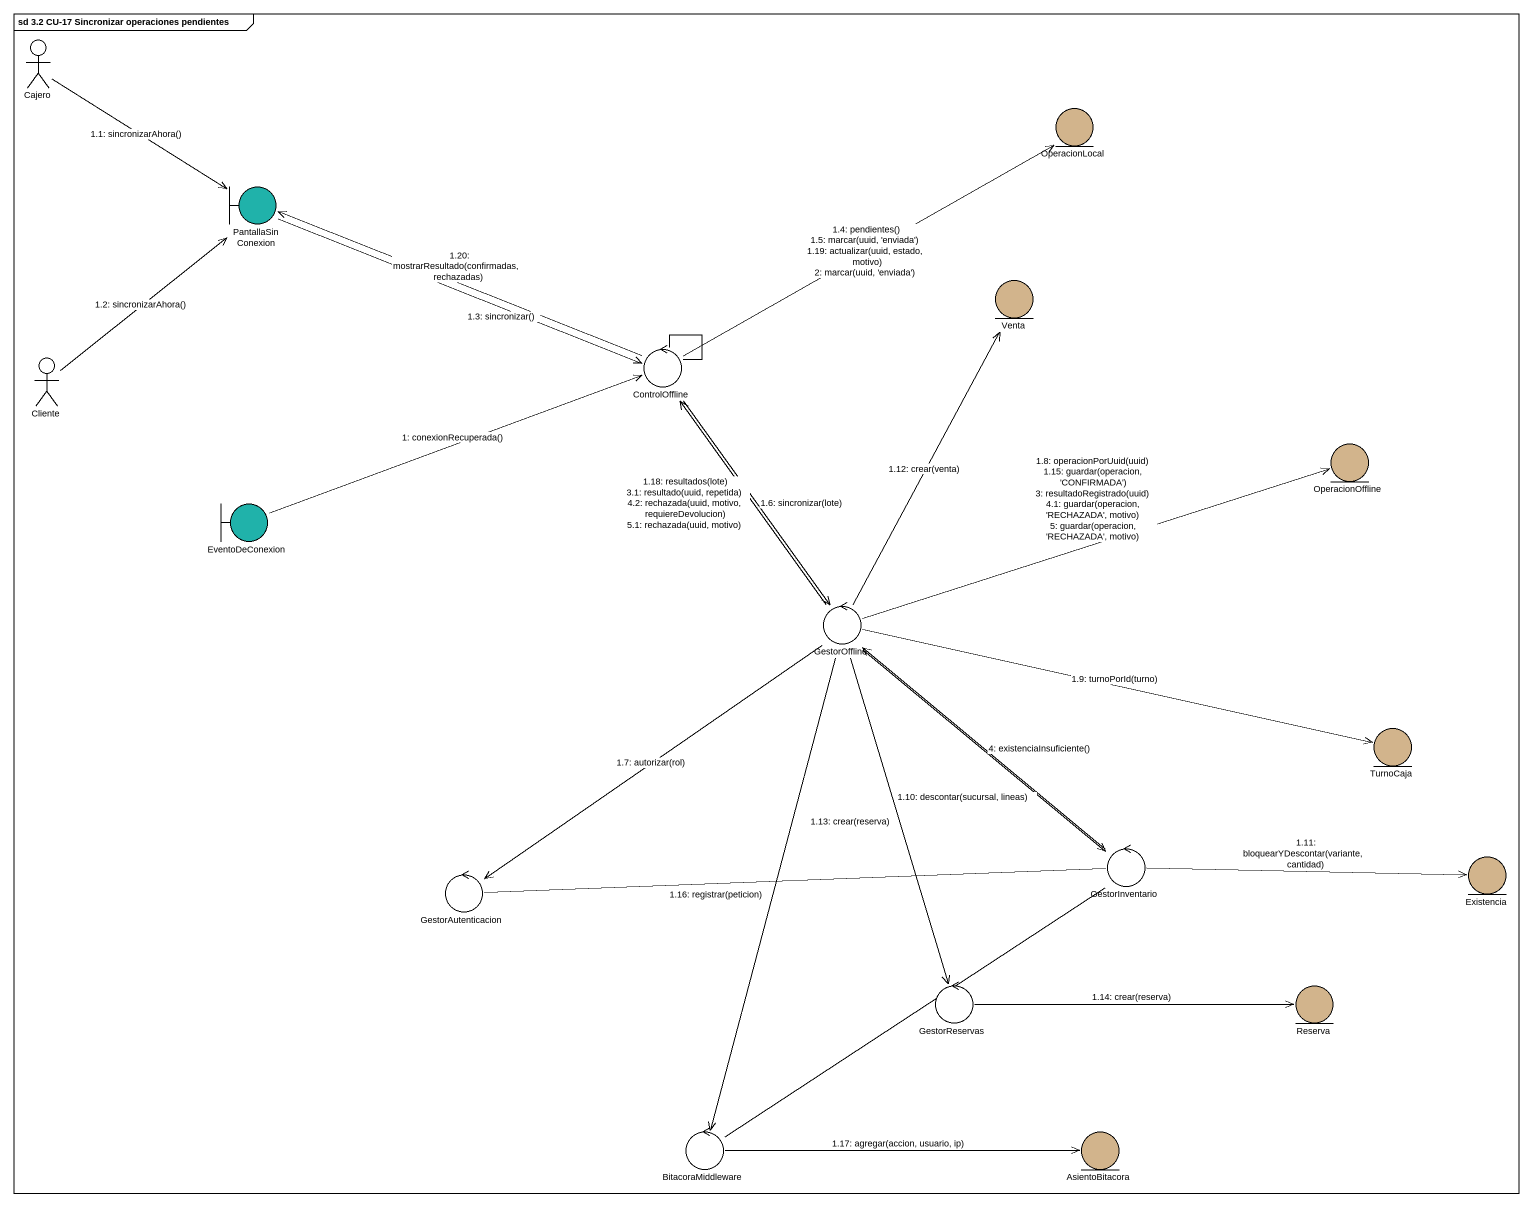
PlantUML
@startuml
mainframe sd 3.2 CU-17 Sincronizar operaciones pendientes
actor Cajero
entity OperacionLocal #D2B48C
boundary PantallaSinConexion #20B2AA
entity Venta #D2B48C
actor Cliente
control ControlOffline
entity OperacionOffline #D2B48C
boundary EventoDeConexion #20B2AA
control GestorOffline
entity TurnoCaja #D2B48C
control GestorInventario
control GestorAutenticacion
entity Existencia #D2B48C
control GestorReservas
entity Reserva #D2B48C
control BitacoraMiddleware
entity AsientoBitacora #D2B48C
ControlOffline -- ControlOffline
GestorAutenticacion -right- GestorInventario
BitacoraMiddleware -up- GestorInventario
EventoDeConexion -right-> ControlOffline : 1: conexionRecuperada()
Cajero --> PantallaSinConexion : 1.1: sincronizarAhora()
Cliente -up-> PantallaSinConexion : 1.2: sincronizarAhora()
PantallaSinConexion -right-> ControlOffline : 1.3: sincronizar()
ControlOffline -right-> OperacionLocal : 1.4: pendientes()\n1.5: marcar(uuid, 'enviada')\n1.19: actualizar(uuid, estado, motivo)\n2: marcar(uuid, 'enviada')
ControlOffline --> GestorOffline : 1.6: sincronizar(lote)
GestorOffline --> GestorAutenticacion : 1.7: autorizar(rol)
GestorOffline -right-> OperacionOffline : 1.8: operacionPorUuid(uuid)\n1.15: guardar(operacion, 'CONFIRMADA')\n3: resultadoRegistrado(uuid)\n4.1: guardar(operacion, 'RECHAZADA', motivo)\n5: guardar(operacion, 'RECHAZADA', motivo)
GestorOffline -right-> TurnoCaja : 1.9: turnoPorId(turno)
GestorOffline --> GestorInventario : 1.10: descontar(sucursal, lineas)
GestorInventario -right-> Existencia : 1.11: bloquearYDescontar(variante, cantidad)
GestorOffline -up-> Venta : 1.12: crear(venta)
GestorOffline --> GestorReservas : 1.13: crear(reserva)
GestorReservas -right-> Reserva : 1.14: crear(reserva)
GestorOffline --> BitacoraMiddleware : 1.16: registrar(peticion)
BitacoraMiddleware -right-> AsientoBitacora : 1.17: agregar(accion, usuario, ip)
GestorOffline -up-> ControlOffline : 1.18: resultados(lote)\n3.1: resultado(uuid, repetida)\n4.2: rechazada(uuid, motivo, requiereDevolucion)\n5.1: rechazada(uuid, motivo)
ControlOffline -left-> PantallaSinConexion : 1.20: mostrarResultado(confirmadas, rechazadas)
GestorInventario -up-> GestorOffline : 4: existenciaInsuficiente()
@enduml
